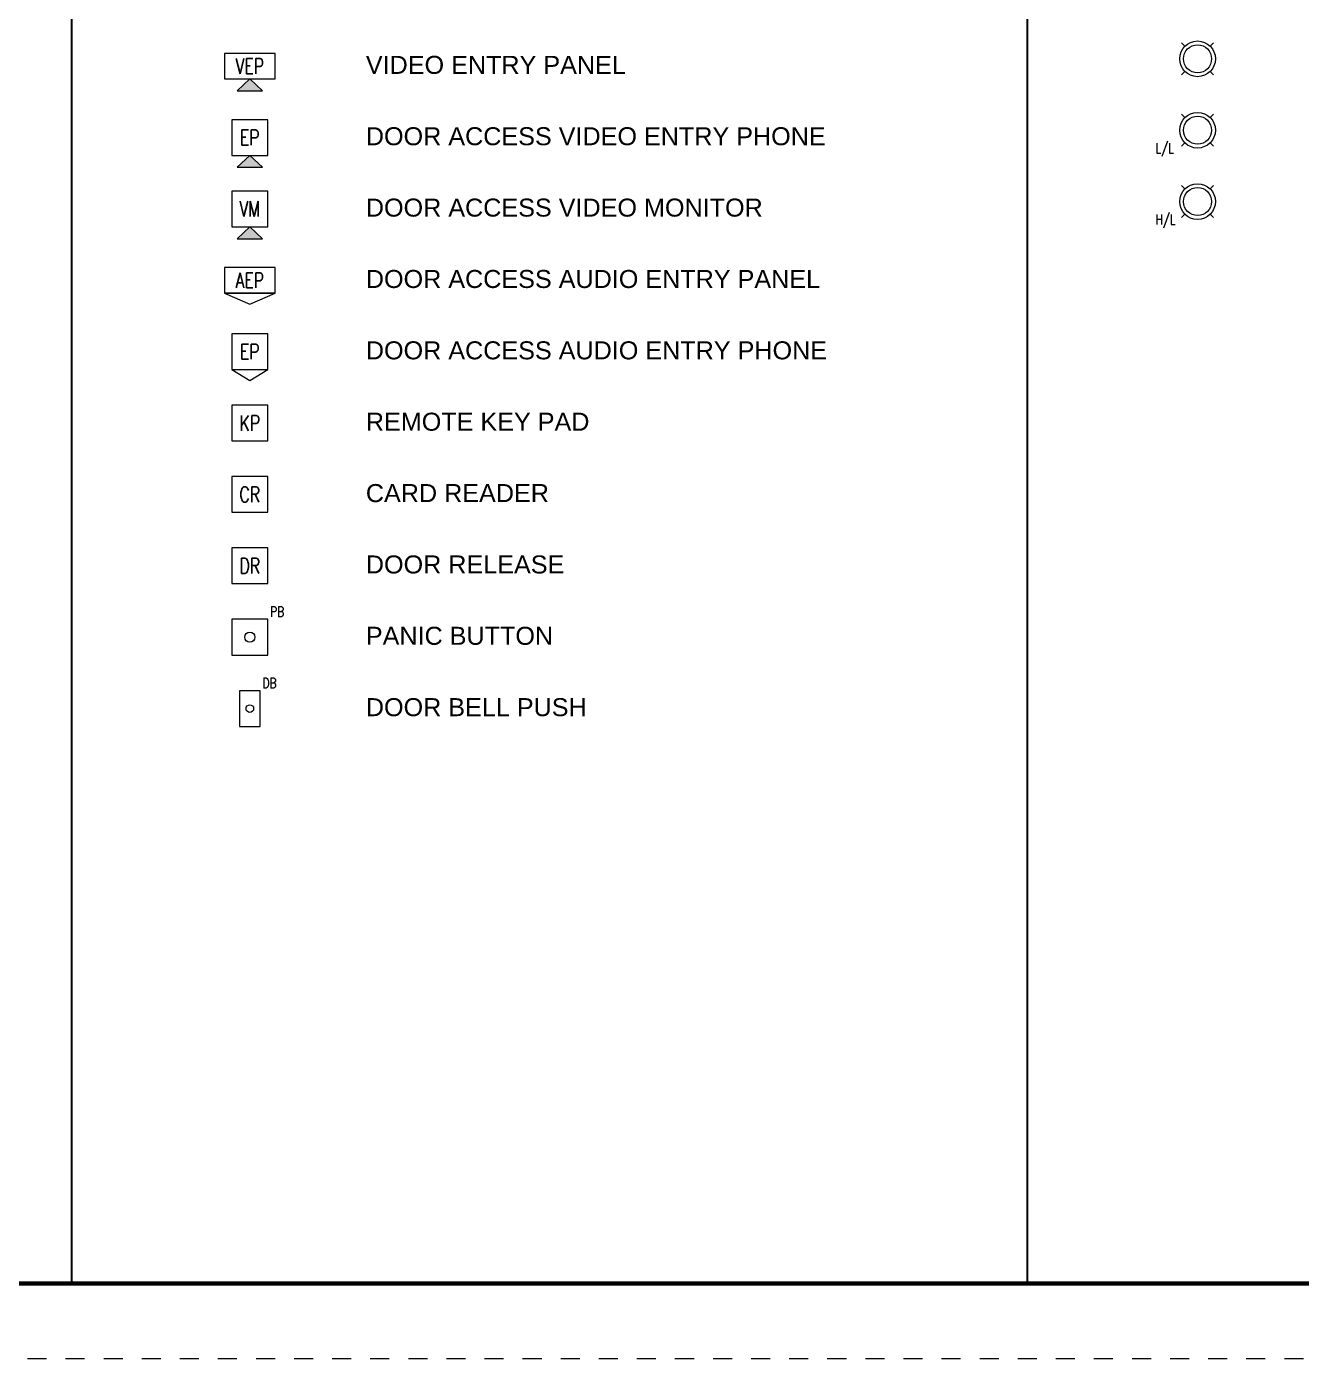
# Paper-space layout 'Symbols A2-2' of a CAD drawing. Header units: inches. Extents: x 0 to 23.5, y -3.2 to 17.1.
# Drawn here: x 9.8 to 16.49, y 0 to 6.99 of the extents above; entities that cross this region are included whole.
import ezdxf
from ezdxf.enums import TextEntityAlignment as Align

# ---------------------------------------------------------------- set-up
doc = ezdxf.new("R2010")
doc.units = ezdxf.units.IN
doc.linetypes.add('DASHDOT', pattern=[1, 0.5, -0.25, 0, -0.25])
for name, color, linetype, lineweight in [('E-ACCS', 152, 'Continuous', 5), ('E-CCTV-IDEN', 4, 'Continuous', 5), ('F-SPRN', 255, 'Continuous', 9), ('G-ANNO-TEXT', 3, 'Continuous', 15), ('G-ANNO-TTLB', 7, 'Continuous', 50), ('G-PAPR-MEDM', 6, 'Continuous', 30), ('G-PAPR-THCK', 4, 'Continuous', 100)]:
    doc.layers.add(name, color=color, linetype=linetype, lineweight=lineweight)
doc.layers.add('E-CTRL-IDEN', color=4, linetype='Continuous')
doc.layers.add('G-ANNO-REFR', color=253, linetype='DASHDOT', lineweight=5, plot=False)
doc.styles.add('NOTES', font='arial.ttf', dxfattribs={"height": 2})
doc.styles.add('NOTES_ROMANS', font='romans.shx', dxfattribs={"width": 0.75})
doc.styles.add('Small text', font='arial.ttf', dxfattribs={"height": 2.4})
doc.styles.add('SUB-TITLE', font='swisscb.ttf')
doc.styles.add('SUB-TITLE-2', font='swissc.ttf')
doc.styles.add('TITLE', font='swisscb.ttf')

# ---------------------------------------------------------------- blocks, each defined once
blk = doc.blocks.new('*U171')
at = {"layer": 'G-ANNO-REFR'}
blk.add_lwpolyline([(0, 0), (597, 0), (597, 435), (0, 435)], close=True, dxfattribs=at)
at = {"layer": 'G-PAPR-THCK'}
blk.add_lwpolyline([(20, 425), (587, 425), (587, 10), (20, 10)], close=True, dxfattribs=at)
at = {"layer": 'G-ANNO-TEXT'}
for tag, p, height, style in [('GENERAL_NOTES_001', (522.6, 418.95), 1.71, 'NOTES'), ('GENERAL_NOTES_002', (522.86, 416.07), 1.71, 'NOTES'), ('GENERAL_NOTES_003', (522.86, 413.19), 1.71, 'NOTES'), ('GENERAL_NOTES_004', (522.86, 410.31), 1.71, 'NOTES'), ('GENERAL_NOTES_005', (522.86, 407.43), 1.71, 'NOTES'), ('GENERAL_NOTES_006', (522.86, 404.55), 1.71, 'NOTES'), ('GENERAL_NOTES_007', (522.86, 401.7), 1.71, 'NOTES'), ('GENERAL_NOTES_008', (522.79, 398.82), 1.71, 'NOTES'), ('GENERAL_NOTES_009', (522.86, 395.93), 1.71, 'NOTES'), ('GENERAL_NOTES_010', (522.86, 393.05), 1.71, 'NOTES'), ('GENERAL_NOTES_011', (522.86, 390.17), 1.71, 'NOTES'), ('GENERAL_NOTES_012', (522.86, 387.29), 1.71, 'NOTES'), ('GENERAL_NOTES_013', (522.86, 384.41), 1.71, 'NOTES'), ('GENERAL_NOTES_014', (522.86, 381.53), 1.71, 'NOTES'), ('GENERAL_NOTES_015', (522.86, 378.65), 1.71, 'NOTES'), ('GENERAL_NOTES_016', (522.86, 375.77), 1.71, 'NOTES'), ('GENERAL_NOTES_017', (522.75, 372.89), 1.71, 'NOTES'), ('GENERAL_NOTES_018', (522.86, 370), 1.71, 'NOTES'), ('GENERAL_NOTES_019', (522.82, 367.12), 1.71, 'NOTES'), ('GENERAL_NOTES_020', (522.86, 364.24), 1.71, 'NOTES'), ('GENERAL_NOTES_021', (522.76, 361.36), 1.71, 'NOTES'), ('GENERAL_NOTES_022', (522.86, 358.48), 1.71, 'NOTES'), ('GENERAL_NOTES_023', (522.77, 355.6), 1.71, 'NOTES'), ('GENERAL_NOTES_024', (522.86, 352.72), 1.71, 'NOTES'), ('GENERAL_NOTES_025', (522.74, 349.84), 1.71, 'NOTES'), ('GENERAL_NOTES_026', (522.86, 346.96), 1.71, 'NOTES'), ('GENERAL_NOTES_027', (522.86, 344.07), 1.71, 'NOTES'), ('GENERAL_NOTES_028', (522.86, 341.19), 1.71, 'NOTES'), ('GENERAL_NOTES_029', (522.86, 338.31), 1.71, 'NOTES'), ('GENERAL_NOTES_030', (522.76, 335.43), 1.71, 'NOTES'), ('GENERAL_NOTES_031', (522.86, 332.55), 1.71, 'NOTES'), ('GENERAL_NOTES_032', (522.86, 329.67), 1.71, 'NOTES'), ('GENERAL_NOTES_033', (522.86, 326.79), 1.71, 'NOTES'), ('GENERAL_NOTES_034', (522.76, 323.91), 1.71, 'NOTES'), ('GENERAL_NOTES_035', (522.86, 321.02), 1.71, 'NOTES'), ('SHEET_NOTES_001', (522.6, 299.97), 1.71, 'NOTES'), ('SHEET_NOTES_002', (522.79, 297.09), 1.71, 'NOTES'), ('SHEET_NOTES_003', (522.75, 294.21), 1.71, 'NOTES'), ('SHEET_NOTES_004', (522.82, 291.33), 1.71, 'NOTES'), ('SHEET_NOTES_005', (522.76, 288.45), 1.71, 'NOTES'), ('SHEET_NOTES_006', (522.77, 285.57), 1.71, 'NOTES'), ('SHEET_NOTES_007', (522.74, 282.68), 1.71, 'NOTES'), ('KEY_NOTES_001', (522.6, 227.5), 1.71, 'NOTES'), ('KEY_NOTES_002', (522.79, 224.62), 1.71, 'NOTES'), ('CLIENTNAME', (522.76, 103.62), 2.57, 'SUB-TITLE-2'), ('CLIENTADDRESS1', (522.76, 100.14), 1.71, 'SUB-TITLE-2'), ('CLIENTADDRESS2', (522.76, 97.24), 1.71, 'SUB-TITLE-2'), ('CLIENTPHONE', (522.76, 94.39), 1.71, 'SUB-TITLE-2'), ('DRAWING_NO', (538.25, 58.25), 3.42, 'SUB-TITLE-2')]:
    blk.add_attdef(tag, p, '', height=height, dxfattribs=dict(at, style=style))
at = {"layer": 'G-ANNO-TEXT', "style": 'SUB-TITLE-2'}
for tag, p in [('REV_NO14', (524.7, 172.4)), ('REV_DATE14', (532.24, 172.4)), ('DRAWN_BY14', (542.01, 172.4)), ('CHECKED_BY14', (552.92, 172.4)), ('REV_NO13', (524.7, 168.98)), ('REV_DATE13', (532.24, 168.98)), ('DRAWN_BY13', (542.01, 168.98)), ('CHECKED_BY13', (552.92, 168.98)), ('REV_NO12', (524.7, 165.56)), ('REV_DATE12', (532.24, 165.56)), ('DRAWN_BY12', (542.01, 165.56)), ('CHECKED_BY12', (552.92, 165.56)), ('REV_NO11', (524.7, 162.14)), ('REV_DATE11', (532.24, 162.14)), ('DRAWN_BY11', (542.01, 162.14)), ('CHECKED_BY11', (552.92, 162.14)), ('REV_NO10', (524.7, 158.72)), ('REV_DATE10', (532.24, 158.72)), ('DRAWN_BY10', (542.01, 158.72)), ('CHECKED_BY10', (552.92, 158.72)), ('REV_NO9', (524.7, 155.3)), ('REV_DATE9', (532.24, 155.3)), ('DRAWN_BY9', (542.01, 155.3)), ('CHECKED_BY9', (552.92, 155.3)), ('REV_NO8', (524.7, 151.88)), ('REV_DATE8', (532.24, 151.88)), ('DRAWN_BY8', (542.01, 151.88)), ('CHECKED_BY8', (552.92, 151.88)), ('REV_NO7', (524.7, 148.46)), ('REV_DATE7', (532.24, 148.46)), ('DRAWN_BY7', (542.01, 148.46)), ('CHECKED_BY7', (552.92, 148.46)), ('REV_NO6', (524.7, 145.03)), ('REV_DATE6', (532.24, 145.03)), ('DRAWN_BY6', (542.01, 145.03)), ('CHECKED_BY6', (552.92, 145.03)), ('REV_NO5', (524.7, 141.61)), ('REV_DATE5', (532.24, 141.61)), ('DRAWN_BY5', (542.01, 141.61)), ('CHECKED_BY5', (552.92, 141.61)), ('REV_NO4', (524.7, 138.19)), ('REV_DATE4', (532.24, 138.19)), ('DRAWN_BY4', (542.01, 138.19)), ('CHECKED_BY4', (552.92, 138.19)), ('REV_NO3', (524.7, 134.77)), ('REV_DATE3', (532.24, 134.77)), ('DRAWN_BY3', (542.01, 134.77)), ('CHECKED_BY3', (552.92, 134.77)), ('REV_NO2', (524.7, 131.35)), ('REV_DATE2', (532.24, 131.35)), ('DRAWN_BY2', (542.01, 131.35)), ('CHECKED_BY2', (552.92, 131.35)), ('REV_NO1', (524.7, 127.93)), ('REV_DATE1', (532.24, 127.93)), ('DRAWN_BY1', (542.01, 127.93)), ('CHECKED_BY1', (552.92, 127.93)), ('REV_NO0', (524.7, 124.51)), ('REV_DATE0', (532.24, 124.51)), ('DRAWN_BY0', (542.01, 124.51)), ('CHECKED_BY0', (552.92, 124.51))]:
    blk.add_attdef(tag, text='', height=1.37, dxfattribs=at).set_placement(p, align=Align.MIDDLE)
for tag, p in [('REV_DESCRIPTION14', (559.75, 172.4)), ('REV_DESCRIPTION13', (559.75, 168.98)), ('REV_DESCRIPTION12', (559.75, 165.56)), ('REV_DESCRIPTION11', (559.75, 162.14)), ('REV_DESCRIPTION10', (559.75, 158.72)), ('REV_DESCRIPTION9', (559.75, 155.3)), ('REV_DESCRIPTION8', (559.75, 151.88)), ('REV_DESCRIPTION7', (559.75, 148.46)), ('REV_DESCRIPTION6', (559.75, 145.03)), ('REV_DESCRIPTION5', (559.75, 141.61)), ('REV_DESCRIPTION4', (559.75, 138.19)), ('REV_DESCRIPTION3', (559.75, 134.77)), ('REV_DESCRIPTION2', (559.75, 131.35)), ('REV_DESCRIPTION1', (559.75, 127.93)), ('REV_DESCRIPTION0', (559.75, 124.51))]:
    blk.add_attdef(tag, text='', height=1.37, dxfattribs=at).set_placement(p, align=Align.MIDDLE_LEFT)
for tag, p in [('PROJECT_NAME1', (538.25, 91.88)), ('PROJECT_NAME2', (538.25, 88.46)), ('PROJECT_CODE', (538.25, 84.41)), ('RELEASE', (538.25, 80.62)), ('STAGE', (538.25, 76.76)), ('DRAWING_TITLE', (538.25, 72.91))]:
    blk.add_attdef(tag, text='', height=2.05, dxfattribs=at).set_placement(p, align=Align.TOP_LEFT)
at = {"layer": 'G-ANNO-TEXT'}
for tag, height, style, p in [('CURRENT_REV', 3.42, 'TITLE', (579.3, 58.25)), ('DRAWN_BY', 2.05, 'SUB-TITLE-2', (529.7, 50.63)), ('CHECKED_BY', 2.05, 'SUB-TITLE-2', (545.95, 50.63)), ('SCALE', 2.05, 'SUB-TITLE-2', (563.05, 50.63)), ('ISSUE_DATE', 2.05, 'SUB-TITLE-2', (579.3, 50.63))]:
    blk.add_attdef(tag, text='', height=height, dxfattribs=dict(at, style=style)).set_placement(p, align=Align.CENTER)
at = {"layer": 'G-ANNO-TEXT', "style": 'SUB-TITLE'}
blk.add_attdef('FILE_NAME', text='', height=1.37, rotation=90, dxfattribs=at).set_placement((587.85, 19.35), align=Align.TOP_LEFT)
blk = doc.blocks.new('VIDEO ENTRY PANEL')
h = blk.add_hatch(color=256)
h.dxf.hatch_style = 1
h.paths.add_polyline_path([(-2.5, -7.33), (2.5, -7.33), (0, -5)])
for points in [[(-5, -5), (5, -5), (5, 0), (-5, 0)], [(-2.5, -7.33), (2.5, -7.33), (0, -5)]]:
    blk.add_lwpolyline(points, close=True)
at = {"layer": 'E-CTRL-IDEN', "insert": (0, -2.5), "char_height": 3, "width": 5.9229, "attachment_point": 5, "style": 'NOTES_ROMANS'}
blk.add_mtext('VEP', dxfattribs=at)
blk = doc.blocks.new('DOOR ACCESS VIDEO ENTRY PANEL')
h = blk.add_hatch(color=256)
h.dxf.hatch_style = 1
h.paths.add_polyline_path([(-2.5, -9.33), (2.5, -9.33), (0, -7)])
for points in [[(-3.5, -7), (3.5, -7), (3.5, 0), (-3.5, 0)], [(-2.5, -9.33), (2.5, -9.33), (0, -7)]]:
    blk.add_lwpolyline(points, close=True)
at = {"layer": 'E-CTRL-IDEN', "style": 'NOTES_ROMANS', "width": 0.75}
blk.add_text('EP', height=3, dxfattribs=at).set_placement((0, -3.5), align=Align.MIDDLE_CENTER)
blk = doc.blocks.new('DOOR ACCESS VIDEO MONITOR')
h = blk.add_hatch(color=256)
h.dxf.hatch_style = 1
h.paths.add_polyline_path([(-2.5, -9.33), (2.5, -9.33), (0, -7)])
for points in [[(-3.5, -7), (3.5, -7), (3.5, 0), (-3.5, 0)], [(-2.5, -9.33), (2.5, -9.33), (0, -7)]]:
    blk.add_lwpolyline(points, close=True)
at = {"layer": 'E-CTRL-IDEN', "style": 'NOTES_ROMANS', "width": 0.75}
blk.add_text('VM', height=3, dxfattribs=at).set_placement((0, -3.5), align=Align.MIDDLE_CENTER)
blk = doc.blocks.new('DOOR ACCESS AUDIO ENTRY PANEL')
for points in [[(-5, -5), (5, -5), (5, 0), (-5, 0)], [(5, -5), (-5, -5), (0, -7.16)]]:
    blk.add_lwpolyline(points, close=True)
at = {"layer": 'E-CTRL-IDEN', "insert": (0, -2.5), "char_height": 3, "width": 5.9229, "attachment_point": 5, "style": 'NOTES_ROMANS'}
blk.add_mtext('AEP', dxfattribs=at)
blk = doc.blocks.new('DOOR ACCESS AUDIO ENTRY PHONE')
blk.add_lwpolyline([(-3.5, -7), (3.5, -7), (3.5, 0), (-3.5, 0)], close=True)
blk.add_lwpolyline([(-3.5, -7), (0, -9.16), (3.5, -7)])
at = {"layer": 'E-CTRL-IDEN', "style": 'NOTES_ROMANS', "width": 0.75}
blk.add_text('EP', height=3, dxfattribs=at).set_placement((0, -3.5), align=Align.MIDDLE_CENTER)
blk = doc.blocks.new('REMOTE KEY PAD')
blk.add_lwpolyline([(-3.5, -3.5), (3.5, -3.5), (3.5, 3.5), (-3.5, 3.5)], close=True)
at = {"layer": 'E-CTRL-IDEN', "style": 'NOTES_ROMANS', "width": 0.75}
blk.add_text('KP', height=3, dxfattribs=at).set_placement((0, 0), align=Align.MIDDLE_CENTER)
blk = doc.blocks.new('CARD READER')
blk.add_lwpolyline([(-3.5, -3.5), (3.5, -3.5), (3.5, 3.5), (-3.5, 3.5)], close=True)
at = {"layer": 'E-CTRL-IDEN', "style": 'NOTES_ROMANS', "width": 0.75}
blk.add_text('CR', height=3, dxfattribs=at).set_placement((0, 0), align=Align.MIDDLE_CENTER)
blk = doc.blocks.new('DOOR RELEASE')
blk.add_lwpolyline([(-3.5, -3.5), (3.5, -3.5), (3.5, 3.5), (-3.5, 3.5)], close=True)
at = {"layer": 'E-CTRL-IDEN', "style": 'NOTES_ROMANS', "width": 0.75}
blk.add_text('DR', height=3, dxfattribs=at).set_placement((0, 0), align=Align.MIDDLE_CENTER)
blk = doc.blocks.new('PANIC BUTTON')
blk.add_lwpolyline([(-3.5, -3.5), (3.5, -3.5), (3.5, 3.5), (-3.5, 3.5)], close=True)
blk.add_circle((0, 0), 1)
at = {"layer": 'E-CTRL-IDEN', "style": 'NOTES_ROMANS', "width": 0.75}
blk.add_text('PB', height=2, dxfattribs=at).set_placement((4, 4))
blk = doc.blocks.new('DOOR BELL PUSH')
blk.add_lwpolyline([(-2, -3.5), (2, -3.5), (2, 3.5), (-2, 3.5)], close=True)
blk.add_circle((0, 0), 0.75)
at = {"layer": 'E-CTRL-IDEN', "style": 'NOTES_ROMANS', "width": 0.75}
blk.add_text('DB', height=2, dxfattribs=at).set_placement((2.5, 4))
blk = doc.blocks.new('SPRINKLER HEAD IN CEILING TILE')
for p, q in [((-2.47, 2.47), (-3.14, 3.14)), ((2.47, 2.47), (3.14, 3.14)), ((-2.47, -2.47), (-3.14, -3.14)), ((2.47, -2.47), (3.14, -3.14))]:
    blk.add_line(p, q)
for radius in [3.5, 2.75]:
    blk.add_circle((0, 0), radius)
blk = doc.blocks.new('SPRINKLER HEAD IN CEILING VOID LOW LEVEL')
blk.add_blockref('SPRINKLER HEAD IN CEILING TILE', (0, 0))
at = {"layer": 'E-CCTV-IDEN', "style": 'NOTES_ROMANS', "width": 0.75}
blk.add_text('L/L', height=2, dxfattribs=at).set_placement((-8.24, -4.52))
blk = doc.blocks.new('SPRINKLER HEAD IN CEILING VOID HIGH LEVEL')
blk.add_blockref('SPRINKLER HEAD IN CEILING TILE', (0, 0))
at = {"layer": 'E-CCTV-IDEN', "style": 'NOTES_ROMANS', "width": 0.75}
blk.add_text('H/L', height=2, dxfattribs=at).set_placement((-8.24, -4.52))

psp = doc.layouts.new('Symbols A2-2')

# ---------------------------------------------------------------- linework, layer by layer
at = {"layer": 'G-PAPR-MEDM'}
for p, q in [((10.0305, 15.4054), (10.0305, 0.394)), ((15.0499, 15.4054), (15.0499, 0.394))]:
    psp.add_line(p, q, dxfattribs=at)

# ---------------------------------------------------------------- block references
at = {"layer": 'E-ACCS', "xscale": 0.0267705442648153, "yscale": 0.0267705442648153, "zscale": 0.0267705442648153}
for name, p in [('VIDEO ENTRY PANEL', (10.9675, 6.8526)), ('DOOR ACCESS VIDEO ENTRY PANEL', (10.9675, 6.5046)), ('DOOR ACCESS VIDEO MONITOR', (10.9675, 6.1298)), ('DOOR ACCESS AUDIO ENTRY PANEL', (10.9675, 5.7283)), ('DOOR ACCESS AUDIO ENTRY PHONE', (10.9675, 5.3803)), ('REMOTE KEY PAD', (10.9675, 4.9118)), ('CARD READER', (10.9675, 4.537)), ('DOOR RELEASE', (10.9675, 4.1622)), ('PANIC BUTTON', (10.9675, 3.7874)), ('DOOR BELL PUSH', (10.9675, 3.4126))]:
    psp.add_blockref(name, p, dxfattribs=at)
at = {"layer": 'F-SPRN', "xscale": 0.0267705442648153, "yscale": 0.0267705442648153, "zscale": 0.0267705442648153}
for name, p in [('SPRINKLER HEAD IN CEILING TILE', (15.9441, 6.8245)), ('SPRINKLER HEAD IN CEILING VOID LOW LEVEL', (15.9441, 6.4497)), ('SPRINKLER HEAD IN CEILING VOID HIGH LEVEL', (15.9441, 6.0749))]:
    psp.add_blockref(name, p, dxfattribs=at)
at = {"layer": 'G-ANNO-TTLB', "xscale": 0.03937007874015748, "yscale": 0.03937007874015748, "zscale": 0.03937007874015748}
psp.add_blockref('*U171', (0, 0), dxfattribs=at)

# ---------------------------------------------------------------- texts
at = {"layer": 'G-ANNO-TEXT', "style": 'Small text'}
for s, p in [('VIDEO ENTRY PANEL', (11.5767, 6.7456)), ('DOOR ACCESS VIDEO ENTRY PHONE', (11.5767, 6.3708)), ('DOOR ACCESS VIDEO MONITOR', (11.5767, 5.996)), ('DOOR ACCESS AUDIO ENTRY PANEL', (11.5767, 5.6212)), ('DOOR ACCESS AUDIO ENTRY PHONE', (11.5767, 5.2464)), ('REMOTE KEY PAD', (11.5767, 4.8716)), ('CARD READER', (11.5767, 4.4968)), ('DOOR RELEASE', (11.5767, 4.122)), ('PANIC BUTTON', (11.5767, 3.7473)), ('DOOR BELL PUSH', (11.5767, 3.3725))]:
    psp.add_text(s, height=0.09456, dxfattribs=at).set_placement(p)

doc.saveas('drawing.dxf')
